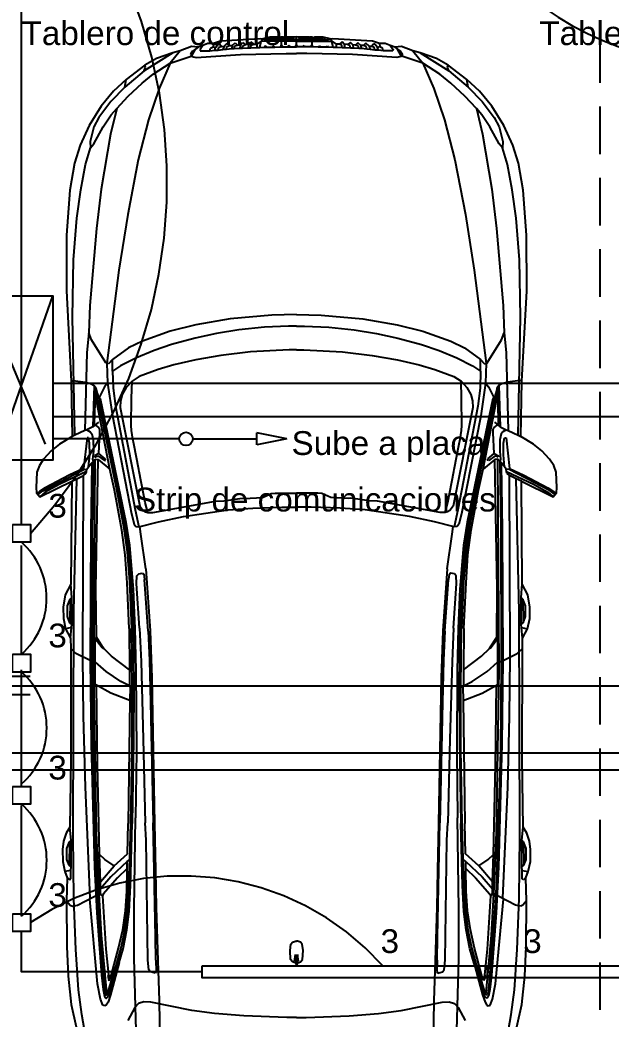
# Model space of a CAD drawing. Header units: inches. Extents: x 131 to 82119, y 71 to 16923.
# Drawn here: x 385.049 to 387.535, y 148.703 to 152.906 of the extents above; entities that cross this region are included whole.
import ezdxf
from ezdxf.enums import TextEntityAlignment as Align

# ---------------------------------------------------------------- set-up
doc = ezdxf.new("R2010")
doc.units = ezdxf.units.IN
doc.header["$MEASUREMENT"] = 0
doc.linetypes.add('HIDDEN', pattern=[9.525, 6.35, -3.175])
doc.linetypes.add('PISO', pattern=[0.3, 0.2, -0.1])
for name, color, linetype in [('A-MUEB', 3, 'Continuous'), ('Arquitectonico', 253, 'Continuous'), ('LAMPARAS', 20, 'Continuous'), ('Retorno', 5, 'HIDDEN')]:
    doc.layers.add(name, color=color, linetype=linetype)
for name, color, linetype, lineweight in [('DUCTO-PARED O TECHO', 7, 'Continuous', 25), ('DUCTO-PISO', 7, 'PISO', 25), ('RED-TELEVISIÓN', 84, 'TELEVISION', 25), ('RED-TELÉFONO', 240, 'TELEFONO', 25), ('SIMBOLOGIA', 150, 'Continuous', 25), ('SIMBOLOGÍA', 150, 'Continuous', 25)]:
    doc.layers.add(name, color=color, linetype=linetype, lineweight=lineweight)
doc.styles.get("Standard").update_dxf_attribs({"font": 'arial.ttf'})
doc.linetypes.add('TELEFONO', pattern='A,0.32,-0.12,["TEL",Standard,S=0.065,R=0,X=-0.065,Y=-0.0325],-0.14', length=0.58)
doc.linetypes.add('TELEVISION', pattern='A,0.32,-0.13,["TV",Standard,S=0.065,R=0,X=-0.065,Y=-0.0325],-0.13', length=0.58)

# ---------------------------------------------------------------- blocks, each defined once
blk = doc.blocks.new('Top')
at = {"layer": 'A-MUEB'}
for p, q in [((3660.8, 15742.7), (3572.4, 15571.7)), ((3649.4, 15733.3), (3664.4, 15756.5)), ((3675, 15761.2), (3660.8, 15742.7)), ((3664.4, 15756.5), (3671.5, 15764.7)), ((3666.7, 15733.7), (3686.4, 15756.1)), ((3671.5, 15764.7), (3675, 15761.2)), ((3596.4, 15633.4), (3649.4, 15733.3)), ((3633.7, 15672.7), (3666.7, 15733.7)), ((3580.2, 15561.1), (3633.7, 15672.7)), ((2935.9, 15618.5), (2696.5, 15614.9)), ((3429.3, 15608.7), (2935.9, 15618.5)), ((3202.5, 15624), (3200.1, 15615.7)), ((3429.3, 15608.7), (3434.8, 15620.8)), ((3568.5, 15573.7), (3596.4, 15633.4)), ((3621.1, 15622.4), (3610.9, 15600.8)), ((4107, 15621.2), (4052, 15626.3)), ((4113.7, 15629.1), (4107, 15621.2)), ((4219.9, 15621.6), (4107, 15621.2)), ((4142, 15640.1), (4113.7, 15629.1)), ((4113.7, 15629.1), (4212.4, 15630.3)), ((4187.2, 15640.1), (4142, 15640.1)), ((4212.4, 15630.3), (4187.2, 15640.1)), ((4219.9, 15621.6), (4212.4, 15630.3)), ((4233.2, 15623.2), (4219.9, 15621.6)), ((4233.2, 15623.2), (4238, 15648.4)), ((4276.9, 15627.5), (4233.2, 15623.2)), ((4341.7, 15605.1), (4320.5, 15626.7)), ((5120.9, 15624), (5067.1, 15630.3)), ((5128, 15631.9), (5120.9, 15624)), ((5233.4, 15624), (5120.9, 15624)), ((5155.9, 15642.9), (5128, 15631.9)), ((5128, 15631.9), (5226.3, 15633)), ((5201.5, 15642.9), (5155.9, 15642.9)), ((5226.3, 15633), (5201.5, 15642.9)), ((5233.4, 15624), (5226.3, 15633)), ((5247.5, 15626), (5233.4, 15624)), ((5247.5, 15626), (5251.8, 15651.1)), ((5283.3, 15626.3), (5247.5, 15626)), ((5278.2, 15640.9), (5287.6, 15630.3)), ((5287.6, 15630.3), (5283.3, 15626.3)), ((5374.5, 15644), (5392.6, 15628.7)), ((5392.6, 15628.7), (5397.7, 15619.7)), ((5397.7, 15619.7), (5393, 15598)), ((2403.6, 15584.7), (2297.5, 15564.2)), ((2522.3, 15600.8), (2403.6, 15584.7)), ((2696.5, 15614.9), (2522.3, 15600.8)), ((3200.1, 15615.7), (3207.2, 15566.2)), ((3409.6, 15567), (3429.3, 15608.7)), ((3610.9, 15600.8), (3597.9, 15572.5)), ((4356.3, 15576), (3597.9, 15572.5)), ((4165.2, 15613.8), (3610.9, 15600.8)), ((5103.2, 15615.7), (4165.2, 15613.8)), ((4373.6, 15540.3), (4341.7, 15605.1)), ((4603.6, 15572.5), (4356.3, 15576)), ((5365.5, 15613), (5103.2, 15615.7)), ((5393, 15598), (5342.7, 15501.7)), ((5578.9, 15604.7), (5365.5, 15613)), ((5746.8, 15594.1), (5578.9, 15604.7)), ((5849.8, 15580.4), (5746.8, 15594.1)), ((5994.1, 15554), (5849.8, 15580.4)), ((2140.2, 15529.6), (2201.1, 15545.4)), ((2201.1, 15545.4), (2228.3, 15544.2)), ((2228.3, 15544.2), (2210.6, 15530)), ((2297.5, 15564.2), (2228.3, 15544.2)), ((2565.6, 15518.2), (2887.2, 15546.2)), ((2887.2, 15546.2), (3001.2, 15550.5)), ((3001.2, 15550.5), (3082.5, 15558.7)), ((3029.9, 15539.5), (3001.2, 15550.5)), ((3126.6, 15479.3), (3029.9, 15539.5)), ((3082.5, 15558.7), (3409.6, 15567)), ((3207.2, 15566.2), (3212.7, 15543.8)), ((3212.7, 15543.8), (3220.9, 15528.9)), ((3220.9, 15528.9), (3394.3, 15533.6)), ((3374.6, 15510.4), (3394.3, 15533.6)), ((3394.3, 15533.6), (3405.7, 15558.7)), ((3405.7, 15558.7), (3409.6, 15567)), ((3405.7, 15558.7), (3414.3, 15545)), ((3414.3, 15545), (3422.6, 15538.7)), ((3422.6, 15538.7), (3447.8, 15532.8)), ((3439.5, 15558.3), (3568.5, 15573.7)), ((3439.5, 15552.4), (3439.5, 15558.3)), ((3461.9, 15548.5), (3439.5, 15552.4)), ((3447.8, 15532.8), (3495.7, 15532)), ((3510.3, 15547.3), (3461.9, 15548.5)), ((3495.7, 15532), (3529.1, 15535.1)), ((3560.6, 15552), (3510.3, 15547.3)), ((3545.7, 15540.3), (3528.7, 15523.7)), ((3529.1, 15535.1), (3543.3, 15532)), ((3543.3, 15532), (3817.3, 15536.7)), ((3560.6, 15552), (3545.7, 15540.3)), ((3545.7, 15540.3), (3551.6, 15537.9)), ((3551.6, 15537.9), (3823.2, 15543)), ((3571.2, 15559.1), (3560.6, 15552)), ((3568.5, 15573.7), (3572.4, 15571.7)), ((3572.4, 15571.7), (3571.2, 15559.1)), ((3580.2, 15561.1), (3571.2, 15559.1)), ((3587.7, 15561.9), (3580.2, 15561.1)), ((3597.9, 15572.5), (3587.7, 15561.9)), ((3817.3, 15536.7), (4371.6, 15538.7)), ((3823.2, 15543), (4369.3, 15545.8)), ((4369.3, 15545.8), (4719.5, 15541.4)), ((4371.6, 15538.7), (4750.2, 15534.7)), ((4377.1, 15523.3), (4373.6, 15540.3)), ((4899.6, 15565.4), (4603.6, 15572.5)), ((4719.5, 15541.4), (5234.2, 15526.5)), ((4750.2, 15534.7), (5319.5, 15517.1)), ((5363.5, 15545.4), (4899.6, 15565.4)), ((5367.4, 15547.3), (5363.5, 15545.4)), ((5722.4, 15514.3), (5367.4, 15547.3)), ((2034.5, 15459.3), (2101.3, 15509.2)), ((2140.2, 15491.5), (2089.9, 15457.7)), ((2101.3, 15509.2), (2140.2, 15529.6)), ((2210.6, 15530), (2140.2, 15491.5)), ((2171.3, 15460.4), (2400.5, 15498.6)), ((2400.5, 15498.6), (2565.6, 15518.2)), ((3220.9, 15528.9), (3231.5, 15521.8)), ((3226.4, 15485.2), (3270.9, 15507.2)), ((3292.5, 15524.9), (3231.5, 15521.8)), ((3231.5, 15521.8), (3253.6, 15515.9)), ((3253.6, 15515.9), (3270.5, 15517.8)), ((3253.6, 15515.9), (3270.9, 15510)), ((3270.5, 15517.8), (3277.9, 15513.9)), ((3277.9, 15518.2), (3270.9, 15510)), ((3270.9, 15510), (3272, 15508.8)), ((3270.9, 15507.2), (3272, 15508.8)), ((3270.9, 15507.2), (3274.8, 15503.3)), ((3272, 15508.8), (3742.2, 15411.7)), ((3274.8, 15503.3), (3792.9, 15395.6)), ((3283.8, 15518.6), (3277.9, 15518.2)), ((3277.9, 15513.9), (3647.5, 15436.5)), ((3283.8, 15518.6), (3292.5, 15524.9)), ((3571.2, 15462.8), (3283.8, 15518.6)), ((3382.9, 15526.9), (3292.5, 15524.9)), ((3396.3, 15508.8), (3382.9, 15526.9)), ((3404.5, 15505.3), (3396.3, 15508.8)), ((3418.3, 15504.5), (3404.5, 15505.3)), ((3505.2, 15509.2), (3418.3, 15504.5)), ((3505.2, 15509.2), (3515.4, 15526.5)), ((3527.2, 15482.5), (3505.2, 15509.2)), ((3520.9, 15526.1), (3515, 15513.1)), ((3515, 15513.1), (3534.3, 15486)), ((3515.4, 15526.5), (3520.9, 15526.1)), ((4408.6, 15530), (3528.7, 15523.7)), ((3528.7, 15523.7), (3529.9, 15512.3)), ((4070.1, 15521), (3529.9, 15512.3)), ((3529.9, 15512.3), (3571.2, 15462.8)), ((4272.9, 15519.4), (4070.1, 15521)), ((4278.1, 15524.1), (4272.9, 15519.4)), ((4313, 15493.1), (4272.9, 15519.4)), ((4278.1, 15524.1), (4316.2, 15495.8)), ((4468.3, 15524.1), (4278.1, 15524.1)), ((4320.5, 15488.8), (4313, 15493.1)), ((4316.2, 15495.8), (4320.5, 15488.8)), ((4416, 15478.9), (4377.1, 15523.3)), ((5089.9, 15518.6), (4408.6, 15530)), ((4473.8, 15518.2), (4468.3, 15524.1)), ((4806.4, 15515.1), (4473.8, 15518.2)), ((4507.6, 15458.5), (4473.8, 15518.2)), ((5181.9, 15506.4), (4806.4, 15515.1)), ((5346.6, 15508), (5089.9, 15518.6)), ((5295.1, 15502.5), (5181.9, 15506.4)), ((5202.7, 15483.6), (5181.9, 15506.4)), ((5295.1, 15502.5), (5229, 15445.5)), ((5234.2, 15526.5), (5424.4, 15517.5)), ((5274.6, 15459.3), (5325.4, 15501.7)), ((5278.2, 15431), (5347.4, 15491.1)), ((5325.4, 15501.7), (5295.1, 15502.5)), ((5319.5, 15517.1), (5466.9, 15508)), ((5342.7, 15501.7), (5325.4, 15501.7)), ((5351.3, 15499), (5342.7, 15501.7)), ((5518, 15497.4), (5346.6, 15508)), ((5347.4, 15491.1), (5354.1, 15493.1)), ((5354.1, 15493.1), (5351.3, 15499)), ((5354.1, 15493.1), (5576.2, 15479.3)), ((5424.4, 15517.5), (5685.9, 15497.4)), ((5466.9, 15508), (5728.7, 15486.8)), ((5759, 15475), (5518, 15497.4)), ((5685.9, 15497.4), (5745.6, 15491.5)), ((5786.5, 15502.5), (5722.4, 15514.3)), ((5745.6, 15491.5), (5773.5, 15485.2)), ((5810.5, 15492.3), (5786.5, 15502.5)), ((5814.4, 15484.4), (5810.5, 15492.3)), ((1974.3, 15400.7), (2034.5, 15459.3)), ((2063.5, 15434.5), (2171.3, 15460.4)), ((2089.9, 15457.7), (2063.5, 15434.5)), ((2739.3, 15425.1), (3128.1, 15475)), ((3064.1, 15385), (3112, 15451.8)), ((3112, 15451.8), (3130.9, 15468.3)), ((3160.8, 15452.2), (3112, 15451.8)), ((3130.9, 15468.3), (3126.6, 15479.3)), ((3128.1, 15475), (3211.5, 15472.2)), ((3138.8, 15418), (3160.8, 15452.2)), ((3160.8, 15452.2), (3232.3, 15449.8)), ((3211.5, 15472.2), (3226.4, 15485.2)), ((3211.5, 15472.2), (3347.5, 15452.6)), ((3232.3, 15449.8), (3307.4, 15440)), ((3347.5, 15452.6), (3757.9, 15372)), ((3532.7, 15481.7), (3527.2, 15482.5)), ((3534.3, 15486), (3532.7, 15481.7)), ((3658.5, 15443.2), (3571.2, 15462.8)), ((4352.4, 15456.1), (4320.5, 15488.8)), ((4409.4, 15380.6), (4352.4, 15456.1)), ((4458.1, 15417.6), (4416, 15478.9)), ((4538.3, 15379.5), (4507.6, 15458.5)), ((5229, 15445.5), (5202.7, 15483.6)), ((5211, 15390.5), (5274.6, 15459.3)), ((5703.2, 15462), (5573, 15426.2)), ((5576.2, 15479.3), (5684.3, 15469.1)), ((5774.3, 15469.5), (5633.2, 15423.9)), ((5633.2, 15423.9), (5768.4, 15459.7)), ((5763.7, 15472.2), (5636.3, 15433.7)), ((5684.3, 15469.1), (5687, 15472)), ((5684.3, 15469.1), (5687.4, 15467.9)), ((5687.4, 15467.9), (5687, 15472)), ((5687, 15472), (5704.3, 15468.3)), ((5687.4, 15467.9), (5703.2, 15462)), ((5708.3, 15465.2), (5703.2, 15462)), ((5704.3, 15468.3), (5708.3, 15465.2)), ((5728.7, 15486.8), (5755.8, 15483.6)), ((5755.8, 15483.6), (5766.1, 15480.5)), ((5763.7, 15472.2), (5759, 15475)), ((5768.8, 15475.8), (5763.7, 15472.2)), ((5766.1, 15480.5), (5768.8, 15475.8)), ((5768.4, 15459.7), (5798.3, 15470.7)), ((5773.5, 15485.2), (5781.8, 15479.7)), ((5782.2, 15476.6), (5774.3, 15469.5)), ((5781.8, 15479.7), (5782.2, 15476.6)), ((5798.3, 15470.7), (5810.5, 15478.1)), ((5810.5, 15478.1), (5814.4, 15484.4)), ((2063.5, 15434.5), (2011.7, 15386.5)), ((2505.8, 15388.5), (2739.3, 15425.1)), ((3105.3, 15352.3), (3138.8, 15418)), ((3228.8, 15394.8), (3258.3, 15410.9)), ((3258.3, 15410.9), (3285.8, 15418.4)), ((3285.8, 15418.4), (3313.3, 15420)), ((3307.4, 15440), (3741, 15356.7)), ((3313.3, 15420), (3725.7, 15337.8)), ((3647.5, 15436.5), (3809.1, 15406.2)), ((3826.4, 15412.5), (3658.5, 15443.2)), ((3742.2, 15411.7), (3867.6, 15391.3)), ((3928.2, 15399.1), (3826.4, 15412.5)), ((4482.5, 15369.6), (4458.1, 15417.6)), ((5229, 15445.5), (5178.3, 15388.9)), ((5240.1, 15390.9), (5278.2, 15431)), ((5496.4, 15409.3), (5416.6, 15397.9)), ((5575, 15407.4), (5495.6, 15392)), ((5573, 15426.2), (5496.4, 15409.3)), ((5565.6, 15413.7), (5497.6, 15400.7)), ((5636.3, 15433.7), (5565.6, 15413.7)), ((5633.2, 15423.9), (5575, 15407.4)), ((1905.5, 15318.9), (1974.3, 15400.7)), ((1974.3, 15400.7), (1942.1, 15395.2)), ((2011.7, 15386.5), (1957, 15328)), ((2278.6, 15344.5), (2505.8, 15388.5)), ((3036.5, 15327.2), (3064.1, 15385)), ((3184, 15340.1), (3203.2, 15370.4)), ((3203.2, 15370.4), (3228.8, 15394.8)), ((3273.6, 15372.8), (3203.2, 15370.4)), ((3387.6, 15374), (3273.6, 15372.8)), ((3408.8, 15372), (3387.6, 15374)), ((3445, 15366.9), (3408.8, 15372)), ((3465.5, 15363), (3445, 15366.9)), ((3757.9, 15372), (3800.8, 15361)), ((3792.9, 15395.6), (3888.9, 15380.2)), ((3809.1, 15406.2), (3916, 15391.3)), ((3867.6, 15391.3), (3972.6, 15379.5)), ((3888.9, 15380.2), (4072.1, 15366.1)), ((3916, 15391.3), (4041.4, 15380.2)), ((4045.7, 15391.3), (3928.2, 15399.1)), ((3972.6, 15379.5), (4236.8, 15365.7)), ((4041.4, 15380.2), (4236.8, 15372.8)), ((4236.4, 15382.6), (4045.7, 15391.3)), ((4072.1, 15366.1), (4236.4, 15359)), ((4236.4, 15382.6), (4409.4, 15380.6)), ((4482.5, 15369.6), (4236.8, 15372.8)), ((4236.8, 15365.7), (4476.6, 15363)), ((4409.4, 15380.6), (4476.2, 15380.2)), ((4476.2, 15380.2), (4480.1, 15377.9)), ((4480.1, 15377.9), (4538.3, 15379.5)), ((4738.8, 15370), (4482.5, 15369.6)), ((4538.3, 15379.5), (5051, 15386.1)), ((4701.9, 15363.7), (5051, 15370)), ((5050.6, 15375.5), (4738.8, 15370)), ((5201.5, 15379.1), (5050.6, 15375.5)), ((5178.3, 15388.9), (5051, 15386.1)), ((5311.2, 15376.3), (5051, 15370)), ((5211, 15390.5), (5201.5, 15379.1)), ((5396.1, 15387.7), (5201.5, 15379.1)), ((5240.1, 15390.9), (5211, 15390.5)), ((5334.4, 15392.4), (5240.1, 15390.9)), ((5418.9, 15382.6), (5311.2, 15376.3)), ((5416.6, 15397.9), (5334.4, 15392.4)), ((5497.6, 15400.7), (5396.1, 15387.7)), ((5495.6, 15392), (5418.9, 15382.6)), ((5820.1, 15358), (5875.7, 15387.3)), ((1957, 15328), (1919.7, 15282)), ((2110.3, 15301.2), (2278.6, 15344.5)), ((2994.5, 15211.2), (3036.5, 15327.2)), ((3075.1, 15278.4), (3105.3, 15352.3)), ((3154.1, 15260.7), (3184, 15340.1)), ((3572.8, 15341.7), (3465.5, 15363)), ((3579.9, 15340.5), (3572.8, 15341.7)), ((3710, 15315.8), (3579.9, 15340.5)), ((3725.7, 15337.8), (3743.8, 15324)), ((3741, 15356.7), (3811.8, 15341.7)), ((3743.8, 15324), (3749.7, 15313.4)), ((3811.8, 15341.7), (3790.6, 15259.2)), ((3800.8, 15361), (3809.8, 15354.3)), ((3809.8, 15354.3), (3811.8, 15341.7)), ((3842.9, 15333.1), (3810.5, 15337)), ((3986.7, 15312.6), (3842.9, 15333.1)), ((4008.8, 15342.5), (4005.2, 15328)), ((4005.2, 15328), (4009.2, 15320.9)), ((4016.2, 15350.4), (4008.8, 15342.5)), ((4048.5, 15351.9), (4016.2, 15350.4)), ((4234.8, 15338.6), (4048.5, 15351.9)), ((4234.8, 15338.6), (4375.2, 15332.7)), ((4236.4, 15359), (4411.3, 15354.7)), ((4375.2, 15332.7), (4699.9, 15324)), ((4411.3, 15354.7), (4752.6, 15352.3)), ((4476.6, 15363), (4701.9, 15363.7)), ((4699.9, 15324), (5049, 15315)), ((4752.6, 15352.3), (5028.5, 15355.5)), ((5409.9, 15361.8), (5028.5, 15355.5)), ((5613.9, 15361), (5409.9, 15361.8)), ((5917, 15353.5), (5613.9, 15361)), ((5796.7, 15320.5), (5804.6, 15342.9)), ((5804.6, 15342.9), (5820.1, 15358)), ((1831.2, 15200.2), (1905.5, 15318.9)), ((1919.7, 15282), (1874.1, 15211.2)), ((1890.2, 15313.4), (1881.9, 15317)), ((1905.5, 15318.9), (1890.2, 15313.4)), ((1979.8, 15257.2), (2110.3, 15301.2)), ((3751.3, 15283.1), (3704.1, 15021.3)), ((3751.3, 15304.8), (3710, 15315.8)), ((3749.7, 15313.4), (3751.3, 15304.8)), ((3751.3, 15304.8), (3751.3, 15283.1)), ((3986.7, 15312.6), (4245.8, 15294.2)), ((4009.2, 15320.9), (4031.6, 15317.7)), ((4247.4, 15302.4), (4031.6, 15317.7)), ((4245.8, 15294.2), (4441.2, 15287.1)), ((4247.4, 15302.4), (4370.1, 15297.7)), ((4370.1, 15297.7), (4544.2, 15292.6)), ((4441.2, 15287.1), (5051, 15276.1)), ((4544.2, 15292.6), (4676.3, 15289.8)), ((4676.3, 15289.8), (5049, 15282.4)), ((5121.7, 15311.1), (5049, 15315)), ((5247.1, 15278), (5049, 15282.4)), ((5622.2, 15303.6), (5121.7, 15311.1)), ((5662.7, 15300.4), (5622.2, 15303.6)), ((5672.1, 15292.6), (5662.7, 15300.4)), ((5677.2, 15273.7), (5672.1, 15292.6)), ((5798.7, 15292.2), (5796.7, 15320.5)), ((5832.9, 15120.4), (5798.7, 15292.2)), ((1874.1, 15211.2), (1979.8, 15257.2)), ((3050.3, 15205.7), (3075.1, 15278.4)), ((3135.2, 15195.1), (3154.1, 15260.7)), ((3790.6, 15259.2), (3768.6, 15154.6)), ((5051, 15276.1), (5246.7, 15272.1)), ((5246.7, 15272.1), (5402.8, 15269)), ((5526.3, 15272.1), (5247.1, 15278)), ((5402.8, 15269), (5623.7, 15262.7)), ((5622.2, 15270.2), (5526.3, 15272.1)), ((5622.2, 15270.2), (5670.9, 15269)), ((5623.7, 15262.7), (5793.2, 15256.8)), ((5670.9, 15269), (5677.2, 15273.7)), ((5793.2, 15256.8), (5996, 15252.9)), ((1822.6, 15169.1), (1874.1, 15211.2)), ((1874.1, 15211.2), (1846.5, 15127.5)), ((2967, 15103.1), (2994.5, 15211.2)), ((3022.8, 15106.2), (3050.3, 15205.7)), ((3114.4, 15104.3), (3135.2, 15195.1)), ((1843, 15120.8), (1815.9, 15104.7)), ((1815.9, 15104.7), (1823.3, 15118)), ((1823.3, 15118), (1836.3, 15125.5)), ((1836.3, 15125.5), (1845.4, 15120)), ((1846.5, 15127.5), (1843, 15120.8)), ((1845.4, 15120), (1850.9, 15102.7)), ((3768.6, 15154.6), (3741, 14969)), ((5845.5, 15025.6), (5832.9, 15120.4)), ((1800.2, 15074), (1816.7, 15086.2)), ((1807.2, 15093.3), (1815.9, 15104.7)), ((1816.7, 15086.2), (1822.2, 15085.4)), ((1822.2, 15085.4), (1823, 15045.7)), ((1850.9, 15102.7), (1838.3, 14917.1)), ((2943, 14959.6), (2967, 15103.1)), ((3003.5, 15016.6), (3022.8, 15106.2)), ((3095.9, 14998.5), (3114.4, 15104.3)), ((1811.2, 15042.2), (1805.7, 15031.1)), ((1823, 15045.7), (1811.2, 15042.2)), ((1823, 15045.7), (1820.2, 15024.9)), ((1792.3, 15029.2), (1805.7, 15031.1)), ((1795, 15010.7), (1794.3, 15004)), ((1794.3, 15004), (1803.7, 14996.2)), ((1808, 15021.3), (1795, 15010.7)), ((1803.7, 14996.2), (1802.5, 14985.9)), ((1802.5, 14985.9), (1816.7, 14990.3)), ((1807.2, 15007.6), (1803.7, 14996.2)), ((1805.7, 15031.1), (1808, 15021.3)), ((1819, 15010.3), (1807.2, 15007.6)), ((1820.2, 15024.9), (1808, 15021.3)), ((1816.7, 14990.3), (1815.5, 14976.1)), ((1819, 15010.3), (1816.7, 14990.3)), ((1820.2, 15024.9), (1819, 15010.3)), ((2988.6, 14923.4), (3003.5, 15016.6)), ((3081, 14875.1), (3095.9, 14998.5)), ((3704.1, 15021.3), (3702.5, 14986.7)), ((5855.3, 14903.4), (5845.5, 15025.6)), ((1799.4, 14951.7), (1788.4, 14939.2)), ((1802.5, 14985.9), (1790.3, 14972.2)), ((1790.3, 14972.2), (1800.5, 14962.4)), ((1800.5, 14962.4), (1799.4, 14951.7)), ((1799.4, 14951.7), (1813.1, 14953.7)), ((1804.1, 14973.4), (1800.5, 14962.4)), ((1815.5, 14976.1), (1804.1, 14973.4)), ((1813.1, 14953.7), (1812.3, 14943.9)), ((1815.5, 14976.1), (1813.1, 14953.7)), ((2926.9, 14785.4), (2943, 14959.6)), ((3702.5, 14986.7), (3692.3, 14910.5)), ((3741, 14969), (3733.2, 14865.6)), ((1797.4, 14917.5), (1787.2, 14908.5)), ((1787.2, 14908.5), (1796.2, 14895.5)), ((1788.4, 14939.2), (1798.6, 14928.9)), ((1801.7, 14906.9), (1796.2, 14895.5)), ((1798.6, 14928.9), (1797.4, 14917.5)), ((1797.4, 14917.5), (1811.2, 14920.3)), ((1802.1, 14940.3), (1798.6, 14928.9)), ((1810.8, 14908.1), (1801.7, 14906.9)), ((1812.3, 14943.9), (1802.1, 14940.3)), ((1810.8, 14908.1), (1809.6, 14884.5)), ((1811.2, 14920.3), (1810.8, 14908.1)), ((1812.3, 14943.9), (1811.2, 14920.3)), ((1838.3, 14917.1), (1833.2, 14725.7)), ((2977.6, 14817.3), (2988.6, 14923.4)), ((3692.3, 14910.5), (3693.1, 14901.8)), ((1795, 14882.5), (1784.8, 14874.3)), ((1784.8, 14874.3), (1794.6, 14862.9)), ((1798.6, 14872.3), (1794.6, 14862.9)), ((1796.2, 14895.5), (1795, 14882.5)), ((1795, 14882.5), (1809.6, 14884.5)), ((1809.2, 14873.1), (1798.6, 14872.3)), ((1809.2, 14873.1), (1808, 14848.7)), ((1809.6, 14884.5), (1809.2, 14873.1)), ((3071.9, 14713.9), (3081, 14875.1)), ((3693.1, 14901.8), (3689.1, 14825.5)), ((3733.2, 14865.6), (3729.2, 14743.8)), ((5862, 14723.3), (5855.3, 14903.4)), ((1776.6, 14810.6), (1774.2, 14824.1)), ((1782.1, 14830.5), (1774.5, 14825.1)), ((1782.1, 14830.5), (1794.3, 14848.7)), ((1808, 14836.5), (1782.1, 14830.5)), ((1783.6, 14682.8), (1782.1, 14830.5)), ((1794.6, 14862.9), (1794.3, 14848.7)), ((1794.3, 14848.7), (1808, 14848.7)), ((1808, 14836.5), (1807.2, 14816.9)), ((1808, 14848.7), (1808, 14836.5)), ((3689.1, 14825.5), (3672.6, 14788.6)), ((1771.8, 14760.3), (1772.6, 14794.9)), ((1772.6, 14794.9), (1776.6, 14810.6)), ((1777.3, 14762.2), (1776.6, 14810.6)), ((1801.3, 14812.6), (1807.2, 14816.9)), ((1807.2, 14806.7), (1801.3, 14812.6)), ((1801.3, 14779.9), (1806.8, 14783.5)), ((1806.8, 14783.5), (1806.4, 14773.3)), ((1807.2, 14806.7), (1806.8, 14783.5)), ((1807.2, 14816.9), (1807.2, 14806.7)), ((2924.7, 14682.8), (2926.9, 14785.4)), ((2972.9, 14716.2), (2977.6, 14817.3)), ((3672.6, 14788.6), (3671.5, 14772.1)), ((1765.2, 14746.9), (1797.8, 14746.5)), ((1775, 14741), (1767.5, 14738.3)), ((1769.6, 14755.8), (1771.8, 14760.3)), ((1770.2, 14754.9), (1775.4, 14751.6)), ((1771.8, 14760.3), (1777.3, 14762.2)), ((1775, 14741), (1775.4, 14751.6)), ((1776.6, 14730), (1775, 14741)), ((1775.4, 14751.6), (1777.3, 14762.2)), ((1797.8, 14746.5), (1806, 14750.1)), ((1806, 14740.2), (1797.8, 14746.5)), ((1806.4, 14773.3), (1801.3, 14779.9)), ((1806, 14740.2), (1805.7, 14719.4)), ((1806.4, 14773.3), (1806, 14750.1)), ((1806, 14750.1), (1806, 14740.2)), ((3671.5, 14772.1), (3671.5, 14682.8)), ((3729.2, 14743.8), (3729.2, 14682.8)), ((1764.8, 14692.3), (1777, 14702.5)), ((1771.5, 14732.8), (1767, 14737.8)), ((1769.7, 14698.4), (1771.5, 14732.8)), ((1775.4, 14689.9), (1769.7, 14698.4)), ((1776.6, 14730), (1771.5, 14732.8)), ((1775.4, 14689.9), (1777, 14702.5)), ((1777, 14702.5), (1776.6, 14730)), ((1800.5, 14714.3), (1805.7, 14719.4)), ((1805.7, 14707.2), (1800.5, 14714.3)), ((1805.7, 14719.4), (1805.7, 14707.2)), ((1805.7, 14707.2), (1805.7, 14687.6)), ((1833.2, 14725.7), (1833.7, 14682.8)), ((2973.5, 14682.8), (2972.9, 14716.2)), ((3072.3, 14682.8), (3071.9, 14713.9)), ((5547.9, 14700.1), (5543.5, 14686.4)), ((5555.7, 14706), (5547.9, 14700.1)), ((5582.9, 14710), (5555.7, 14706)), ((5619.8, 14708.4), (5582.9, 14710)), ((5630, 14699), (5619.8, 14708.4)), ((5635.5, 14686), (5630, 14699)), ((5861.8, 14682.8), (5862, 14723.3)), ((1795.4, 14682.8), (1764.4, 14682.8)), ((1795.4, 14682.8), (1764.4, 14682.8)), ((1764.8, 14673.4), (1777, 14663.2)), ((1775.4, 14675.8), (1769.7, 14667.3)), ((1769.7, 14667.3), (1771.5, 14632.9)), ((1775.4, 14682.8), (1775.4, 14689.9)), ((1775.4, 14682.8), (1775.4, 14675.8)), ((1775.4, 14675.8), (1777, 14663.2)), ((1777, 14663.2), (1776.6, 14635.7)), ((1783.6, 14682.8), (1782.1, 14535.2)), ((1805.7, 14687.6), (1795.4, 14682.8)), ((1805.7, 14678.1), (1795.4, 14682.8)), ((1805.7, 14658.5), (1800.5, 14651.4)), ((1805.7, 14687.6), (1805.7, 14682.8)), ((1805.7, 14678.1), (1805.7, 14682.8)), ((1805.7, 14658.5), (1805.7, 14678.1)), ((1805.7, 14646.3), (1805.7, 14658.5)), ((1833.2, 14640), (1833.7, 14682.8)), ((2924.7, 14682.8), (2926.9, 14580.2)), ((2973.5, 14682.8), (2972.9, 14649.4)), ((3072.3, 14682.8), (3071.9, 14651.8)), ((3671.5, 14593.6), (3671.5, 14682.8)), ((3729.2, 14621.9), (3729.2, 14682.8)), ((5543.5, 14686.4), (5543.9, 14682.8)), ((5543.5, 14679.3), (5543.9, 14682.8)), ((5547.9, 14665.5), (5543.5, 14679.3)), ((5555.7, 14659.6), (5547.9, 14665.5)), ((5582.9, 14655.7), (5555.7, 14659.6)), ((5619.8, 14657.3), (5582.9, 14655.7)), ((5627.7, 14691.1), (5599.4, 14686.4)), ((5599.4, 14686.4), (5635.5, 14686)), ((5599.4, 14679.3), (5635.5, 14679.7)), ((5627.7, 14674.6), (5599.4, 14679.3)), ((5630, 14666.7), (5619.8, 14657.3)), ((5635.5, 14679.7), (5630, 14666.7)), ((5635.5, 14686), (5645.4, 14684.8)), ((5635.5, 14679.7), (5645.4, 14680.9)), ((5645.4, 14684.8), (5645.1, 14682.8)), ((5645.4, 14680.9), (5645.1, 14682.8)), ((5861.8, 14682.8), (5862, 14642.3)), ((1765.2, 14618.8), (1797.8, 14619.1)), ((1771.5, 14632.9), (1767, 14627.9)), ((1775, 14624.7), (1767.5, 14627.4)), ((1770.2, 14610.7), (1775.4, 14614)), ((1776.6, 14635.7), (1771.5, 14632.9)), ((1776.6, 14635.7), (1775, 14624.7)), ((1775, 14624.7), (1775.4, 14614)), ((1775.4, 14614), (1777.3, 14603.4)), ((1806, 14625.4), (1797.8, 14619.1)), ((1797.8, 14619.1), (1806, 14615.6)), ((1800.5, 14651.4), (1805.7, 14646.3)), ((1806, 14625.4), (1805.7, 14646.3)), ((1806, 14615.6), (1806, 14625.4)), ((1806.4, 14592.4), (1806, 14615.6)), ((1838.3, 14448.5), (1833.2, 14640)), ((2972.9, 14649.4), (2977.6, 14548.4)), ((3071.9, 14651.8), (3081, 14490.6)), ((3733.2, 14500), (3729.2, 14621.9)), ((5862, 14642.3), (5855.3, 14462.3)), ((1769.6, 14609.8), (1771.8, 14605.4)), ((1771.8, 14605.4), (1777.3, 14603.4)), ((1771.8, 14605.4), (1772.6, 14570.8)), ((1777.3, 14603.4), (1776.6, 14555.1)), ((1806.4, 14592.4), (1801.3, 14585.7)), ((1801.3, 14585.7), (1806.8, 14582.2)), ((1806.8, 14582.2), (1806.4, 14592.4)), ((1807.2, 14559), (1806.8, 14582.2)), ((2926.9, 14580.2), (2943, 14406.1)), ((3672.6, 14577.1), (3671.5, 14593.6)), ((3689.1, 14540.1), (3672.6, 14577.1)), ((1772.6, 14570.8), (1776.6, 14555.1)), ((1776.6, 14555.1), (1774.2, 14541.6)), ((1782.1, 14535.2), (1774.5, 14540.6)), ((1808, 14529.1), (1782.1, 14535.2)), ((1782.1, 14535.2), (1794.3, 14516.9)), ((1807.2, 14559), (1801.3, 14553.1)), ((1801.3, 14553.1), (1807.2, 14548.8)), ((1807.2, 14548.8), (1807.2, 14559)), ((1808, 14529.1), (1807.2, 14548.8)), ((2977.6, 14548.4), (2988.6, 14442.2)), ((3693.1, 14463.9), (3689.1, 14540.1)), ((1784.8, 14491.4), (1794.6, 14502.8)), ((1795, 14483.1), (1784.8, 14491.4)), ((1794.6, 14502.8), (1794.3, 14516.9)), ((1794.3, 14516.9), (1808, 14516.9)), ((1798.6, 14493.3), (1794.6, 14502.8)), ((1809.2, 14492.6), (1798.6, 14493.3)), ((1808, 14516.9), (1808, 14529.1)), ((1809.2, 14492.6), (1808, 14516.9)), ((1809.6, 14481.2), (1809.2, 14492.6)), ((3081, 14490.6), (3095.9, 14367.1)), ((3741, 14396.6), (3733.2, 14500)), ((1787.2, 14457.2), (1796.2, 14470.1)), ((1797.4, 14448.1), (1787.2, 14457.2)), ((1795, 14483.1), (1809.6, 14481.2)), ((1796.2, 14470.1), (1795, 14483.1)), ((1801.7, 14458.7), (1796.2, 14470.1)), ((1797.4, 14448.1), (1811.2, 14445.4)), ((1798.6, 14436.7), (1797.4, 14448.1)), ((1810.8, 14457.6), (1801.7, 14458.7)), ((1810.8, 14457.6), (1809.6, 14481.2)), ((1811.2, 14445.4), (1810.8, 14457.6)), ((1850.9, 14263), (1838.3, 14448.5)), ((3692.3, 14455.2), (3693.1, 14463.9)), ((3702.5, 14378.9), (3692.3, 14455.2)), ((5855.3, 14462.3), (5845.5, 14340)), ((1788.4, 14426.5), (1798.6, 14436.7)), ((1799.4, 14413.9), (1788.4, 14426.5)), ((1802.1, 14425.3), (1798.6, 14436.7)), ((1799.4, 14413.9), (1813.1, 14412)), ((1800.5, 14403.3), (1799.4, 14413.9)), ((1812.3, 14421.8), (1802.1, 14425.3)), ((1812.3, 14421.8), (1811.2, 14445.4)), ((1813.1, 14412), (1812.3, 14421.8)), ((1815.5, 14389.6), (1813.1, 14412)), ((2943, 14406.1), (2967, 14262.6)), ((2988.6, 14442.2), (3003.5, 14349.1)), ((1790.3, 14393.5), (1800.5, 14403.3)), ((1802.5, 14379.7), (1790.3, 14393.5)), ((1794.3, 14361.6), (1803.7, 14369.5)), ((1804.1, 14392.3), (1800.5, 14403.3)), ((1802.5, 14379.7), (1816.7, 14375.4)), ((1803.7, 14369.5), (1802.5, 14379.7)), ((1807.2, 14358.1), (1803.7, 14369.5)), ((1815.5, 14389.6), (1804.1, 14392.3)), ((1816.7, 14375.4), (1815.5, 14389.6)), ((1819, 14355.4), (1816.7, 14375.4)), ((3095.9, 14367.1), (3114.4, 14261.4)), ((3704.1, 14344.3), (3702.5, 14378.9)), ((3768.6, 14211.1), (3741, 14396.6)), ((1792.3, 14336.5), (1805.7, 14334.5)), ((1795, 14355), (1794.3, 14361.6)), ((1808, 14344.3), (1795, 14355)), ((1805.7, 14334.5), (1808, 14344.3)), ((1811.2, 14323.5), (1805.7, 14334.5)), ((1819, 14355.4), (1807.2, 14358.1)), ((1820.2, 14340.8), (1808, 14344.3)), ((1823, 14320), (1811.2, 14323.5)), ((1820.2, 14340.8), (1819, 14355.4)), ((1823, 14320), (1820.2, 14340.8)), ((3003.5, 14349.1), (3022.8, 14259.4)), ((3751.3, 14082.5), (3704.1, 14344.3)), ((5845.5, 14340), (5832.9, 14245.3)), ((1800.2, 14291.7), (1816.7, 14279.5)), ((1816.7, 14279.5), (1822.2, 14280.3)), ((1822.2, 14280.3), (1823, 14320)), ((1807.2, 14272.4), (1815.9, 14261)), ((1843, 14244.9), (1815.9, 14261)), ((1815.9, 14261), (1823.3, 14247.6)), ((1823.3, 14247.6), (1836.3, 14240.2)), ((1836.3, 14240.2), (1845.4, 14245.7)), ((1846.5, 14238.2), (1843, 14244.9)), ((1845.4, 14245.7), (1850.9, 14263)), ((1874.1, 14154.5), (1846.5, 14238.2)), ((2967, 14262.6), (2994.5, 14154.5)), ((3022.8, 14259.4), (3050.3, 14160)), ((3114.4, 14261.4), (3135.2, 14170.6)), ((5832.9, 14245.3), (5798.7, 14073.5)), ((1822.6, 14196.5), (1874.1, 14154.5)), ((3790.6, 14106.5), (3768.6, 14211.1)), ((1831.2, 14165.5), (1905.5, 14046.7)), ((3050.3, 14160), (3075.1, 14087.2)), ((3135.2, 14170.6), (3154.1, 14104.9)), ((1919.7, 14083.7), (1874.1, 14154.5)), ((1874.1, 14154.5), (1979.8, 14108.5)), ((2994.5, 14154.5), (3036.5, 14038.5)), ((1957, 14037.7), (1919.7, 14083.7)), ((1979.8, 14108.5), (2110.3, 14064.4)), ((3075.1, 14087.2), (3105.3, 14013.3)), ((3154.1, 14104.9), (3184, 14025.5)), ((3751.3, 14060.9), (3751.3, 14082.5)), ((3811.8, 14023.9), (3790.6, 14106.5)), ((3986.7, 14053), (4245.8, 14071.5)), ((4245.8, 14071.5), (4441.2, 14078.6)), ((4370.1, 14068), (4544.2, 14073.1)), ((4441.2, 14078.6), (5051, 14089.6)), ((4544.2, 14073.1), (4676.3, 14075.8)), ((4676.3, 14075.8), (5049, 14083.3)), ((5247.1, 14087.6), (5049, 14083.3)), ((5051, 14089.6), (5246.7, 14093.5)), ((5246.7, 14093.5), (5402.8, 14096.7)), ((5526.3, 14093.5), (5247.1, 14087.6)), ((5402.8, 14096.7), (5623.7, 14103)), ((5622.2, 14095.5), (5526.3, 14093.5)), ((5622.2, 14095.5), (5670.9, 14096.7)), ((5623.7, 14103), (5793.2, 14108.9)), ((5672.1, 14073.1), (5662.7, 14065.2)), ((5670.9, 14096.7), (5677.2, 14092)), ((5677.2, 14092), (5672.1, 14073.1)), ((5793.2, 14108.9), (5996, 14112.8)), ((5798.7, 14073.5), (5796.7, 14045.2)), ((1890.2, 14052.3), (1881.9, 14048.7)), ((1905.5, 14046.7), (1890.2, 14052.3)), ((1905.5, 14046.7), (1974.3, 13965)), ((2011.7, 13979.1), (1957, 14037.7)), ((2110.3, 14064.4), (2278.6, 14021.2)), ((3036.5, 14038.5), (3064.1, 13980.7)), ((3710, 14049.9), (3579.9, 14025.1)), ((3751.3, 14060.9), (3710, 14049.9)), ((3725.7, 14027.9), (3743.8, 14041.6)), ((3743.8, 14041.6), (3749.7, 14052.3)), ((3749.7, 14052.3), (3751.3, 14060.9)), ((3842.9, 14032.6), (3810.5, 14028.7)), ((3986.7, 14053), (3842.9, 14032.6)), ((4005.2, 14037.7), (4009.2, 14044.8)), ((4008.8, 14023.2), (4005.2, 14037.7)), ((4009.2, 14044.8), (4031.6, 14047.9)), ((4247.4, 14063.3), (4031.6, 14047.9)), ((4234.8, 14027.1), (4375.2, 14033)), ((4247.4, 14063.3), (4370.1, 14068)), ((4375.2, 14033), (4699.9, 14041.6)), ((4699.9, 14041.6), (5049, 14050.7)), ((5121.7, 14054.6), (5049, 14050.7)), ((5622.2, 14062.1), (5121.7, 14054.6)), ((5662.7, 14065.2), (5622.2, 14062.1)), ((5796.7, 14045.2), (5804.6, 14022.8)), ((2278.6, 14021.2), (2505.8, 13977.2)), ((3105.3, 14013.3), (3138.8, 13947.7)), ((3184, 14025.5), (3203.2, 13995.2)), ((3203.2, 13995.2), (3228.8, 13970.9)), ((3273.6, 13992.9), (3203.2, 13995.2)), ((3387.6, 13991.7), (3273.6, 13992.9)), ((3307.4, 13925.7), (3741, 14009)), ((3313.3, 13945.7), (3725.7, 14027.9)), ((3347.5, 13913.1), (3757.9, 13993.7)), ((3408.8, 13993.7), (3387.6, 13991.7)), ((3445, 13998.8), (3408.8, 13993.7)), ((3465.5, 14002.7), (3445, 13998.8)), ((3572.8, 14023.9), (3465.5, 14002.7)), ((3579.9, 14025.1), (3572.8, 14023.9)), ((3741, 14009), (3811.8, 14023.9)), ((3757.9, 13993.7), (3800.8, 14004.7)), ((3800.8, 14004.7), (3809.8, 14011.4)), ((3809.8, 14011.4), (3811.8, 14023.9)), ((3888.9, 13985.4), (4072.1, 13999.6)), ((3972.6, 13986.2), (4236.8, 14000)), ((4016.2, 14015.3), (4008.8, 14023.2)), ((4048.5, 14013.7), (4016.2, 14015.3)), ((4041.4, 13985.4), (4236.8, 13992.9)), ((4234.8, 14027.1), (4048.5, 14013.7)), ((4072.1, 13999.6), (4236.4, 14006.6)), ((4236.4, 14006.6), (4411.3, 14011)), ((4236.8, 14000), (4476.6, 14002.7)), ((4482.5, 13996), (4236.8, 13992.9)), ((4411.3, 14011), (4752.6, 14013.3)), ((4482.5, 13996), (4458.1, 13948.1)), ((4476.2, 13985.4), (4480.1, 13987.8)), ((4476.6, 14002.7), (4701.9, 14001.9)), ((4480.1, 13987.8), (4538.3, 13986.2)), ((4738.8, 13995.6), (4482.5, 13996)), ((4701.9, 14001.9), (5051, 13995.6)), ((5050.6, 13990.1), (4738.8, 13995.6)), ((4752.6, 14013.3), (5028.5, 14010.2)), ((5409.9, 14003.9), (5028.5, 14010.2)), ((5201.5, 13986.6), (5050.6, 13990.1)), ((5311.2, 13989.3), (5051, 13995.6)), ((5418.9, 13983.1), (5311.2, 13989.3)), ((5613.9, 14004.7), (5409.9, 14003.9)), ((5917, 14012.2), (5613.9, 14004.7)), ((5804.6, 14022.8), (5820.1, 14007.6)), ((5820.1, 14007.6), (5875.7, 13978.3)), ((1974.3, 13965), (1942.1, 13970.5)), ((1974.3, 13965), (2034.5, 13906.4)), ((2063.5, 13931.2), (2011.7, 13979.1)), ((2505.8, 13977.2), (2739.3, 13940.6)), ((3064.1, 13980.7), (3112, 13913.9)), ((3138.8, 13947.7), (3160.8, 13913.5)), ((3228.8, 13970.9), (3258.3, 13954.8)), ((3258.3, 13954.8), (3285.8, 13947.3)), ((3272, 13856.9), (3742.2, 13954)), ((3274.8, 13862.4), (3792.9, 13970.1)), ((3285.8, 13947.3), (3313.3, 13945.7)), ((3647.5, 13929.2), (3809.1, 13959.5)), ((3826.4, 13953.2), (3658.5, 13922.5)), ((3742.2, 13954), (3867.6, 13974.4)), ((3792.9, 13970.1), (3888.9, 13985.4)), ((3809.1, 13959.5), (3916, 13974.4)), ((3928.2, 13966.5), (3826.4, 13953.2)), ((3867.6, 13974.4), (3972.6, 13986.2)), ((3916, 13974.4), (4041.4, 13985.4)), ((4045.7, 13974.4), (3928.2, 13966.5)), ((4236.4, 13983.1), (4045.7, 13974.4)), ((4236.4, 13983.1), (4409.4, 13985)), ((4409.4, 13985), (4352.4, 13909.5)), ((4409.4, 13985), (4476.2, 13985.4)), ((4458.1, 13948.1), (4416, 13886.7)), ((4538.3, 13986.2), (4507.6, 13907.2)), ((4538.3, 13986.2), (5051, 13979.5)), ((5178.3, 13976.8), (5051, 13979.5)), ((5229, 13920.2), (5178.3, 13976.8)), ((5396.1, 13977.9), (5201.5, 13986.6)), ((5211, 13975.2), (5201.5, 13986.6)), ((5240.1, 13974.8), (5211, 13975.2)), ((5211, 13975.2), (5274.6, 13906.4)), ((5240.1, 13974.8), (5278.2, 13934.7)), ((5334.4, 13973.2), (5240.1, 13974.8)), ((5416.6, 13967.7), (5334.4, 13973.2)), ((5497.6, 13965), (5396.1, 13977.9)), ((5496.4, 13956.3), (5416.6, 13967.7)), ((5495.6, 13973.6), (5418.9, 13983.1)), ((5575, 13958.3), (5495.6, 13973.6)), ((5573, 13939.4), (5496.4, 13956.3)), ((5565.6, 13952), (5497.6, 13965)), ((5636.3, 13932), (5565.6, 13952)), ((5633.2, 13941.8), (5575, 13958.3)), ((2034.5, 13906.4), (2101.3, 13856.5)), ((2089.9, 13908), (2063.5, 13931.2)), ((2063.5, 13931.2), (2171.3, 13905.2)), ((2140.2, 13874.2), (2089.9, 13908)), ((2171.3, 13905.2), (2400.5, 13867.1)), ((2739.3, 13940.6), (3128.1, 13890.7)), ((3160.8, 13913.5), (3112, 13913.9)), ((3112, 13913.9), (3130.9, 13897.4)), ((3160.8, 13913.5), (3232.3, 13915.8)), ((3211.5, 13893.4), (3347.5, 13913.1)), ((3232.3, 13915.8), (3307.4, 13925.7)), ((3277.9, 13851.8), (3647.5, 13929.2)), ((3658.5, 13922.5), (3571.2, 13902.9)), ((4352.4, 13909.5), (4320.5, 13876.9)), ((4507.6, 13907.2), (4473.8, 13847.4)), ((5229, 13920.2), (5202.7, 13882)), ((5295.1, 13863.2), (5229, 13920.2)), ((5274.6, 13906.4), (5325.4, 13863.9)), ((5278.2, 13934.7), (5347.4, 13874.6)), ((5703.2, 13903.6), (5573, 13939.4)), ((5774.3, 13896.2), (5633.2, 13941.8)), ((5633.2, 13941.8), (5768.4, 13906)), ((5763.7, 13893.4), (5636.3, 13932)), ((5768.4, 13906), (5798.3, 13895)), ((2210.6, 13835.6), (2140.2, 13874.2)), ((2400.5, 13867.1), (2565.6, 13847.4)), ((3126.6, 13886.3), (3029.9, 13826.2)), ((3130.9, 13897.4), (3126.6, 13886.3)), ((3128.1, 13890.7), (3211.5, 13893.4)), ((3211.5, 13893.4), (3226.4, 13880.5)), ((3226.4, 13880.5), (3270.9, 13858.4)), ((3270.9, 13858.4), (3274.8, 13862.4)), ((3571.2, 13902.9), (3283.8, 13847)), ((3527.2, 13883.2), (3505.2, 13856.5)), ((3515, 13852.5), (3534.3, 13879.7)), ((3532.7, 13884), (3527.2, 13883.2)), ((3529.9, 13853.3), (3571.2, 13902.9)), ((3534.3, 13879.7), (3532.7, 13884)), ((4313, 13872.6), (4272.9, 13846.2)), ((4278.1, 13841.5), (4316.2, 13869.8)), ((4320.5, 13876.9), (4313, 13872.6)), ((4316.2, 13869.8), (4320.5, 13876.9)), ((4416, 13886.7), (4377.1, 13842.3)), ((5202.7, 13882), (5181.9, 13859.2)), ((5295.1, 13863.2), (5181.9, 13859.2)), ((5325.4, 13863.9), (5295.1, 13863.2)), ((5342.7, 13863.9), (5325.4, 13863.9)), ((5351.3, 13866.7), (5342.7, 13863.9)), ((5393, 13767.6), (5342.7, 13863.9)), ((5518, 13868.3), (5346.6, 13857.7)), ((5347.4, 13874.6), (5354.1, 13872.6)), ((5354.1, 13872.6), (5351.3, 13866.7)), ((5354.1, 13872.6), (5576.2, 13886.3)), ((5424.4, 13848.2), (5685.9, 13868.3)), ((5466.9, 13857.7), (5728.7, 13878.9)), ((5759, 13890.7), (5518, 13868.3)), ((5576.2, 13886.3), (5684.3, 13896.6)), ((5684.3, 13896.6), (5687.4, 13897.8)), ((5684.3, 13896.6), (5687, 13893.6)), ((5685.9, 13868.3), (5745.6, 13874.2)), ((5687.4, 13897.8), (5687, 13893.6)), ((5687, 13893.6), (5704.3, 13897.4)), ((5687.4, 13897.8), (5703.2, 13903.6)), ((5708.3, 13900.5), (5703.2, 13903.6)), ((5704.3, 13897.4), (5708.3, 13900.5)), ((5786.5, 13863.2), (5722.4, 13851.4)), ((5728.7, 13878.9), (5755.8, 13882)), ((5745.6, 13874.2), (5773.5, 13880.5)), ((5755.8, 13882), (5766.1, 13885.2)), ((5763.7, 13893.4), (5759, 13890.7)), ((5768.8, 13889.9), (5763.7, 13893.4)), ((5766.1, 13885.2), (5768.8, 13889.9)), ((5773.5, 13880.5), (5781.8, 13886)), ((5782.2, 13889.1), (5774.3, 13896.2)), ((5781.8, 13886), (5782.2, 13889.1)), ((5810.5, 13873.4), (5786.5, 13863.2)), ((5798.3, 13895), (5810.5, 13887.5)), ((5810.5, 13887.5), (5814.4, 13881.2)), ((5814.4, 13881.2), (5810.5, 13873.4)), ((2101.3, 13856.5), (2140.2, 13836)), ((2140.2, 13836), (2201.1, 13820.3)), ((2201.1, 13820.3), (2228.3, 13821.5)), ((2228.3, 13821.5), (2210.6, 13835.6)), ((2297.5, 13801.4), (2228.3, 13821.5)), ((2565.6, 13847.4), (2887.2, 13819.5)), ((3029.9, 13826.2), (3001.2, 13815.2)), ((3207.2, 13799.5), (3212.7, 13821.9)), ((3212.7, 13821.9), (3220.9, 13836.8)), ((3220.9, 13836.8), (3231.5, 13843.9)), ((3220.9, 13836.8), (3394.3, 13832.1)), ((3231.5, 13843.9), (3253.6, 13849.8)), ((3292.5, 13840.7), (3231.5, 13843.9)), ((3253.6, 13849.8), (3270.9, 13855.7)), ((3253.6, 13849.8), (3270.5, 13847.8)), ((3270.5, 13847.8), (3277.9, 13851.8)), ((3270.9, 13858.4), (3272, 13856.9)), ((3270.9, 13855.7), (3272, 13856.9)), ((3277.9, 13847.4), (3270.9, 13855.7)), ((3283.8, 13847), (3277.9, 13847.4)), ((3283.8, 13847), (3292.5, 13840.7)), ((3382.9, 13838.8), (3292.5, 13840.7)), ((3374.6, 13855.3), (3394.3, 13832.1)), ((3396.3, 13856.9), (3382.9, 13838.8)), ((3394.3, 13832.1), (3405.7, 13806.9)), ((3404.5, 13860.4), (3396.3, 13856.9)), ((3418.3, 13861.2), (3404.5, 13860.4)), ((3405.7, 13806.9), (3414.3, 13820.7)), ((3414.3, 13820.7), (3422.6, 13827)), ((3505.2, 13856.5), (3418.3, 13861.2)), ((3422.6, 13827), (3447.8, 13832.9)), ((3447.8, 13832.9), (3495.7, 13833.7)), ((3495.7, 13833.7), (3529.1, 13830.5)), ((3505.2, 13856.5), (3515.4, 13839.2)), ((3520.9, 13839.6), (3515, 13852.5)), ((3515.4, 13839.2), (3520.9, 13839.6)), ((3528.7, 13841.9), (3529.9, 13853.3)), ((4408.6, 13835.6), (3528.7, 13841.9)), ((3545.7, 13825.4), (3528.7, 13841.9)), ((3529.1, 13830.5), (3543.3, 13833.7)), ((4070.1, 13844.7), (3529.9, 13853.3)), ((3543.3, 13833.7), (3817.3, 13829)), ((3545.7, 13825.4), (3551.6, 13827.8)), ((3560.6, 13813.6), (3545.7, 13825.4)), ((3551.6, 13827.8), (3823.2, 13822.7)), ((3817.3, 13829), (4371.6, 13827)), ((3823.2, 13822.7), (4369.3, 13819.9)), ((4272.9, 13846.2), (4070.1, 13844.7)), ((4278.1, 13841.5), (4272.9, 13846.2)), ((4468.3, 13841.5), (4278.1, 13841.5)), ((4373.6, 13825.4), (4341.7, 13760.5)), ((4369.3, 13819.9), (4719.5, 13824.2)), ((4371.6, 13827), (4750.2, 13830.9)), ((4377.1, 13842.3), (4373.6, 13825.4)), ((5089.9, 13847), (4408.6, 13835.6)), ((4473.8, 13847.4), (4468.3, 13841.5)), ((4806.4, 13850.6), (4473.8, 13847.4)), ((4719.5, 13824.2), (5234.2, 13839.2)), ((4750.2, 13830.9), (5319.5, 13848.6)), ((5181.9, 13859.2), (4806.4, 13850.6)), ((5346.6, 13857.7), (5089.9, 13847)), ((5234.2, 13839.2), (5424.4, 13848.2)), ((5319.5, 13848.6), (5466.9, 13857.7)), ((5722.4, 13851.4), (5367.4, 13818.3)), ((2403.6, 13781), (2297.5, 13801.4)), ((2522.3, 13764.9), (2403.6, 13781)), ((2887.2, 13819.5), (3001.2, 13815.2)), ((3001.2, 13815.2), (3082.5, 13806.9)), ((3082.5, 13806.9), (3409.6, 13798.7)), ((3200.1, 13749.9), (3207.2, 13799.5)), ((3405.7, 13806.9), (3409.6, 13798.7)), ((3409.6, 13798.7), (3429.3, 13757)), ((3461.9, 13817.2), (3439.5, 13813.2)), ((3439.5, 13813.2), (3439.5, 13807.3)), ((3439.5, 13807.3), (3568.5, 13792)), ((3510.3, 13818.3), (3461.9, 13817.2)), ((3560.6, 13813.6), (3510.3, 13818.3)), ((3571.2, 13806.5), (3560.6, 13813.6)), ((3568.5, 13792), (3572.4, 13794)), ((3568.5, 13792), (3596.4, 13732.2)), ((3572.4, 13794), (3571.2, 13806.5)), ((3580.2, 13804.6), (3571.2, 13806.5)), ((3660.8, 13623), (3572.4, 13794)), ((3580.2, 13804.6), (3633.7, 13692.9)), ((3587.7, 13803.8), (3580.2, 13804.6)), ((3597.9, 13793.2), (3587.7, 13803.8)), ((3610.9, 13764.9), (3597.9, 13793.2)), ((4356.3, 13789.6), (3597.9, 13793.2)), ((4603.6, 13793.2), (4356.3, 13789.6)), ((4899.6, 13800.3), (4603.6, 13793.2)), ((5363.5, 13820.3), (4899.6, 13800.3)), ((5367.4, 13818.3), (5363.5, 13820.3)), ((5849.8, 13785.3), (5746.8, 13771.6)), ((5994.1, 13811.7), (5849.8, 13785.3)), ((2696.5, 13750.7), (2522.3, 13764.9)), ((2935.9, 13747.2), (2696.5, 13750.7)), ((3429.3, 13757), (2935.9, 13747.2)), ((3202.5, 13741.7), (3200.1, 13749.9)), ((3429.3, 13757), (3434.8, 13744.8)), ((3621.1, 13743.2), (3610.9, 13764.9)), ((4165.2, 13751.9), (3610.9, 13764.9)), ((4107, 13744.4), (4052, 13739.3)), ((4219.9, 13744), (4107, 13744.4)), ((4113.7, 13736.6), (4107, 13744.4)), ((5103.2, 13749.9), (4165.2, 13751.9)), ((4219.9, 13744), (4212.4, 13735.4)), ((4233.2, 13742.5), (4219.9, 13744)), ((4276.9, 13738.1), (4233.2, 13742.5)), ((4233.2, 13742.5), (4238, 13717.3)), ((4341.7, 13760.5), (4320.5, 13738.9)), ((5120.9, 13741.7), (5067.1, 13735.4)), ((5365.5, 13752.7), (5103.2, 13749.9)), ((5128, 13733.8), (5120.9, 13741.7)), ((5233.4, 13741.7), (5120.9, 13741.7)), ((5233.4, 13741.7), (5226.3, 13732.6)), ((5247.5, 13739.7), (5233.4, 13741.7)), ((5247.5, 13739.7), (5251.8, 13714.6)), ((5283.3, 13739.3), (5247.5, 13739.7)), ((5287.6, 13735.4), (5283.3, 13739.3)), ((5578.9, 13760.9), (5365.5, 13752.7)), ((5392.6, 13737), (5397.7, 13746)), ((5397.7, 13746), (5393, 13767.6)), ((5746.8, 13771.6), (5578.9, 13760.9)), ((3596.4, 13732.2), (3649.4, 13632.4)), ((4113.7, 13736.6), (4212.4, 13735.4)), ((4142, 13725.6), (4113.7, 13736.6)), ((4187.2, 13725.6), (4142, 13725.6)), ((4212.4, 13735.4), (4187.2, 13725.6)), ((5128, 13733.8), (5226.3, 13732.6)), ((5155.9, 13722.8), (5128, 13733.8)), ((5201.5, 13722.8), (5155.9, 13722.8)), ((5226.3, 13732.6), (5201.5, 13722.8)), ((5278.2, 13724.8), (5287.6, 13735.4)), ((5374.5, 13721.6), (5392.6, 13737)), ((3633.7, 13692.9), (3666.7, 13632)), ((3649.4, 13632.4), (3664.4, 13609.2)), ((3675, 13604.5), (3660.8, 13623)), ((3666.7, 13632), (3686.4, 13609.6)), ((3664.4, 13609.2), (3671.5, 13600.9)), ((3671.5, 13600.9), (3675, 13604.5))]:
    blk.add_line(p, q, dxfattribs=at)
blk.add_lwpolyline([(5900.9, 13762.1), (5807.7, 13740.9), (5689.4, 13729.1), (5566.4, 13722.4), (5374.5, 13721.6), (5278.2, 13724.8), (5251.8, 13714.6), (5209.8, 13705.5), (5161, 13704.7), (5125.6, 13709), (5092.6, 13719.7), (5067.1, 13735.4), (4784.4, 13740.1), (4320.5, 13738.9), (4276.9, 13738.1), (4238, 13717.3), (4195.1, 13708.3), (4147.1, 13707.5), (4096.4, 13715.7), (4052, 13739.3), (3621.1, 13743.2), (3686.4, 13609.6), (3669.5, 13596.6), (3647.1, 13594.6), (3583, 13597.4), (3555.5, 13608), (3529.1, 13625.3), (3494.2, 13657.9), (3466.2, 13692.1), (3434.8, 13744.8), (3202.5, 13741.7), (2825.8, 13720.8), (2592.7, 13721.6), (2404.8, 13735.8), (2291.2, 13754.7), (2216.5, 13778.2), (2134.7, 13816.4), (2053.3, 13865.9), (1990.8, 13917.8), (1942.1, 13970.5), (1881.9, 14048.7), (1854.4, 14098.2), (1831.2, 14165.5), (1822.6, 14196.5), (1804.1, 14244.5), (1807.2, 14272.4), (1800.2, 14291.7), (1791.5, 14312.9), (1792.3, 14336.5), (1782.1, 14365.6), (1772.2, 14530.7), (1774, 14540.9), (1772.6, 14541.9), (1765.6, 14571.6), (1764.8, 14607.4), (1769.4, 14610.3), (1765.2, 14618.8), (1765.6, 14626.2), (1766.8, 14627.6), (1765.2, 14628.2), (1764.8, 14673.4), (1764.4, 14682.8), (1764.8, 14692.3), (1765.2, 14737.5), (1766.8, 14738.1), (1765.6, 14739.4), (1765.2, 14746.9), (1769.4, 14755.4), (1764.8, 14758.3), (1765.6, 14794.1), (1772.6, 14823.8), (1774, 14824.8), (1772.2, 14835), (1782.1, 15000.1), (1792.3, 15029.2), (1791.5, 15052.8), (1800.2, 15074), (1807.2, 15093.3), (1804.1, 15121.2), (1822.6, 15169.1), (1831.2, 15200.2), (1854.4, 15267.4), (1881.9, 15317), (1942.1, 15395.2), (1990.8, 15447.9), (2053.3, 15499.8), (2134.7, 15549.3), (2216.5, 15587.4), (2291.2, 15611), (2404.8, 15629.9), (2592.7, 15644), (2825.8, 15644.8), (3202.5, 15624), (3434.8, 15620.8), (3466.2, 15673.5), (3494.2, 15707.7), (3529.1, 15740.4), (3555.5, 15757.7), (3583, 15768.3), (3647.1, 15771), (3669.5, 15769.1), (3686.4, 15756.1), (3621.1, 15622.4), (4052, 15626.3), (4096.4, 15649.9), (4147.1, 15658.2), (4195.1, 15657.4), (4238, 15648.4), (4276.9, 15627.5), (4320.5, 15626.7), (4784.4, 15625.6), (5067.1, 15630.3), (5092.6, 15646), (5125.6, 15656.6), (5161, 15660.9), (5209.8, 15660.2), (5251.8, 15651.1), (5278.2, 15640.9), (5374.5, 15644), (5566.4, 15643.3), (5689.4, 15636.6), (5807.7, 15624.8), (5900.9, 15603.5)], dxfattribs=at)
blk = doc.blocks.new('TOMA')
at = {"layer": 'SIMBOLOGIA'}
for p, q in [((-0.0301, 0.2165), (-0.0301, 0.0062)), ((0.0294, 0.2165), (0.0294, 0.1463)), ((0.0294, 0.1463), (0.0294, 0.0059))]:
    blk.add_line(p, q, dxfattribs=at)
blk.add_circle((0, 0.0761), 0.0761, dxfattribs=at)
blk = doc.blocks.new('Ds')
at = {"layer": 'SIMBOLOGÍA', "color": 3, "linetype": 'Continuous'}
for p, q in [((0.0282, 0), (0.2983, 0)), ((0.2983, -0.0256), (0.2983, 0.0256)), ((0.4239, 0), (0.2983, 0.0256)), ((0.4239, 0), (0.2983, -0.0256))]:
    blk.add_line(p, q, dxfattribs=at)
at = {"layer": 'SIMBOLOGÍA', "ltscale": 0.2}
blk.add_circle((0, 0), 0.0282, dxfattribs=at)

msp = doc.modelspace()

# ---------------------------------------------------------------- linework, layer by layer
at = {"layer": 'DUCTO-PARED O TECHO'}
for p, q in [((384.8927, 151.7448), (385.155, 151.1212)), ((384.9618, 151.1036), (385.1875, 151.7448)), ((385.0553, 150.2376), (385.0553, 150.6951)), ((385.0553, 149.6821), (385.0553, 150.1715)), ((385.0557, 149.1357), (385.0557, 149.6011))]:
    msp.add_line(p, q, dxfattribs=at)
for points in [[(385.0553, 150.7835), (385.0553, 153.0822), (385.4243, 153.0822)], [(385.8153, 148.9022), (385.0553, 148.9022), (385.0553, 149.0713)]]:
    msp.add_lwpolyline(points, dxfattribs=at)
msp.add_lwpolyline([(384.8927, 151.0534), (384.8927, 151.7448), (385.1875, 151.7448), (385.1875, 151.0534)], close=True, dxfattribs=at)
msp.add_lwpolyline([(385.008, 150.1046), (391.1217, 150.1046), (391.1217, 150.3825, 1), (391.1217, 150.4954), (391.1217, 150.8598)], format="xyb", dxfattribs=at)
at = {"layer": 'DUCTO-PISO'}
msp.add_lwpolyline([(387.4885, 153.1416), (387.4885, 148.1087), (385.1174, 148.1087), (385.1174, 147.3117)], dxfattribs=at)
at = {"layer": 'LAMPARAS'}
for points in [[(385.0178, 150.7835), (385.0927, 150.7835), (385.0927, 150.7085), (385.0178, 150.7085)], [(385.0178, 150.238), (385.0927, 150.238), (385.0927, 150.163), (385.0178, 150.163)], [(385.0178, 149.6821), (385.0927, 149.6821), (385.0927, 149.6071), (385.0178, 149.6071)], [(385.0178, 149.1463), (385.0927, 149.1463), (385.0927, 149.0713), (385.0178, 149.0713)], [(385.8153, 148.9272), (387.0153, 148.9272), (387.0153, 148.8772), (385.8153, 148.8772)], [(387.0153, 148.9272), (388.2153, 148.9272), (388.2153, 148.8772), (387.0153, 148.8772)]]:
    msp.add_lwpolyline(points, close=True, dxfattribs=at)
at = {"layer": 'RED-TELEVISIÓN'}
for points in [[(379.7083, 146.977), (379.5803, 146.977), (379.5803, 149.7522), (389.4241, 149.7522), (389.4241, 151.1569), (389.3469, 155.0565)], [(385.1875, 151.3774), (389.1958, 151.3774), (389.1958, 155.0565)], [(385.1875, 151.1454), (385.7184, 151.1454)]]:
    msp.add_lwpolyline(points, dxfattribs=at)
at = {"layer": 'RED-TELÉFONO'}
for points in [[(379.7347, 146.5905), (379.2498, 146.5905), (379.2498, 149.8234), (389.5426, 149.8234), (389.5426, 154.8312), (389.3469, 155.1097)], [(385.1875, 151.2376), (389.3047, 151.2376), (389.3047, 155.0565)]]:
    msp.add_lwpolyline(points, dxfattribs=at)
at = {"layer": 'Retorno'}
for centre, radius, start, end in [((387.9707, 153.9485), 1.2232, 227.4458, 333.3797), ((383.4852, 152.2228), 2.1829, 317.428, 22.1982), ((384.8462, 150.4731), 0.3149, 311.5976, 48.4028), ((384.8467, 149.9275), 0.3149, 311.5976, 48.4028), ((384.8467, 149.3712), 0.3149, 311.5976, 48.4028), ((385.7305, 148.1735), 1.132, 41.743, 124.2936)]:
    msp.add_arc(centre, radius, start, end, dxfattribs=at)

# ---------------------------------------------------------------- block references
at = {"layer": 'Arquitectonico', "xscale": -0.001006403889986, "yscale": 0.001006403889986, "zscale": 0.001006403889986, "rotation": 90}
msp.add_blockref('Top', (400.989, 154.6098), dxfattribs=at)
at = {"layer": 'SIMBOLOGIA'}
msp.add_blockref('Ds', (385.7473, 151.1436), dxfattribs=at)
at = {"layer": 'SIMBOLOGIA', "xscale": 1.29829461337991, "yscale": 1.29829461337991, "zscale": 1.29829461337991, "rotation": 270}
msp.add_blockref('TOMA', (384.8103, 150.1046), dxfattribs=at)

# ---------------------------------------------------------------- texts
for s, p in [('Tablero de control', (385.6187, 152.8)), ('Tablero general', (387.7226, 152.8)), ('Sube a placa', (386.599, 151.076)), ('Strip de comunicaciones', (386.2894, 150.8382)), ('3', (385.2071, 150.8122)), ('3', (385.2071, 150.2666)), ('3', (385.2071, 149.7107)), ('3', (385.2071, 149.1749)), ('3', (386.6046, 148.9809)), ('3', (387.2046, 148.9809))]:
    msp.add_text(s, height=0.1).set_placement(p, align=Align.CENTER)

doc.saveas('drawing.dxf')
